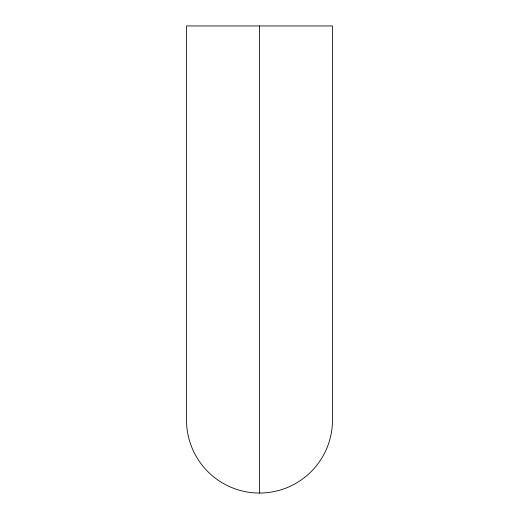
<?xml version="1.0" encoding="UTF-8"?>
<svg xmlns="http://www.w3.org/2000/svg" width="519" height="519" viewBox="0 0 519 519"><rect width="100%" height="100%" fill="white"/><g stroke="black" fill="none" stroke-linecap="round" stroke-linejoin="round"><path stroke-width="0.78" d="M259.5 25.95L259.5 493.05A72.984 72.984 0 0 1 186.516 420.066L186.516 25.95L332.484 25.95L332.484 420.066A72.984 72.984 0 0 1 259.5 493.05"/></g></svg>
